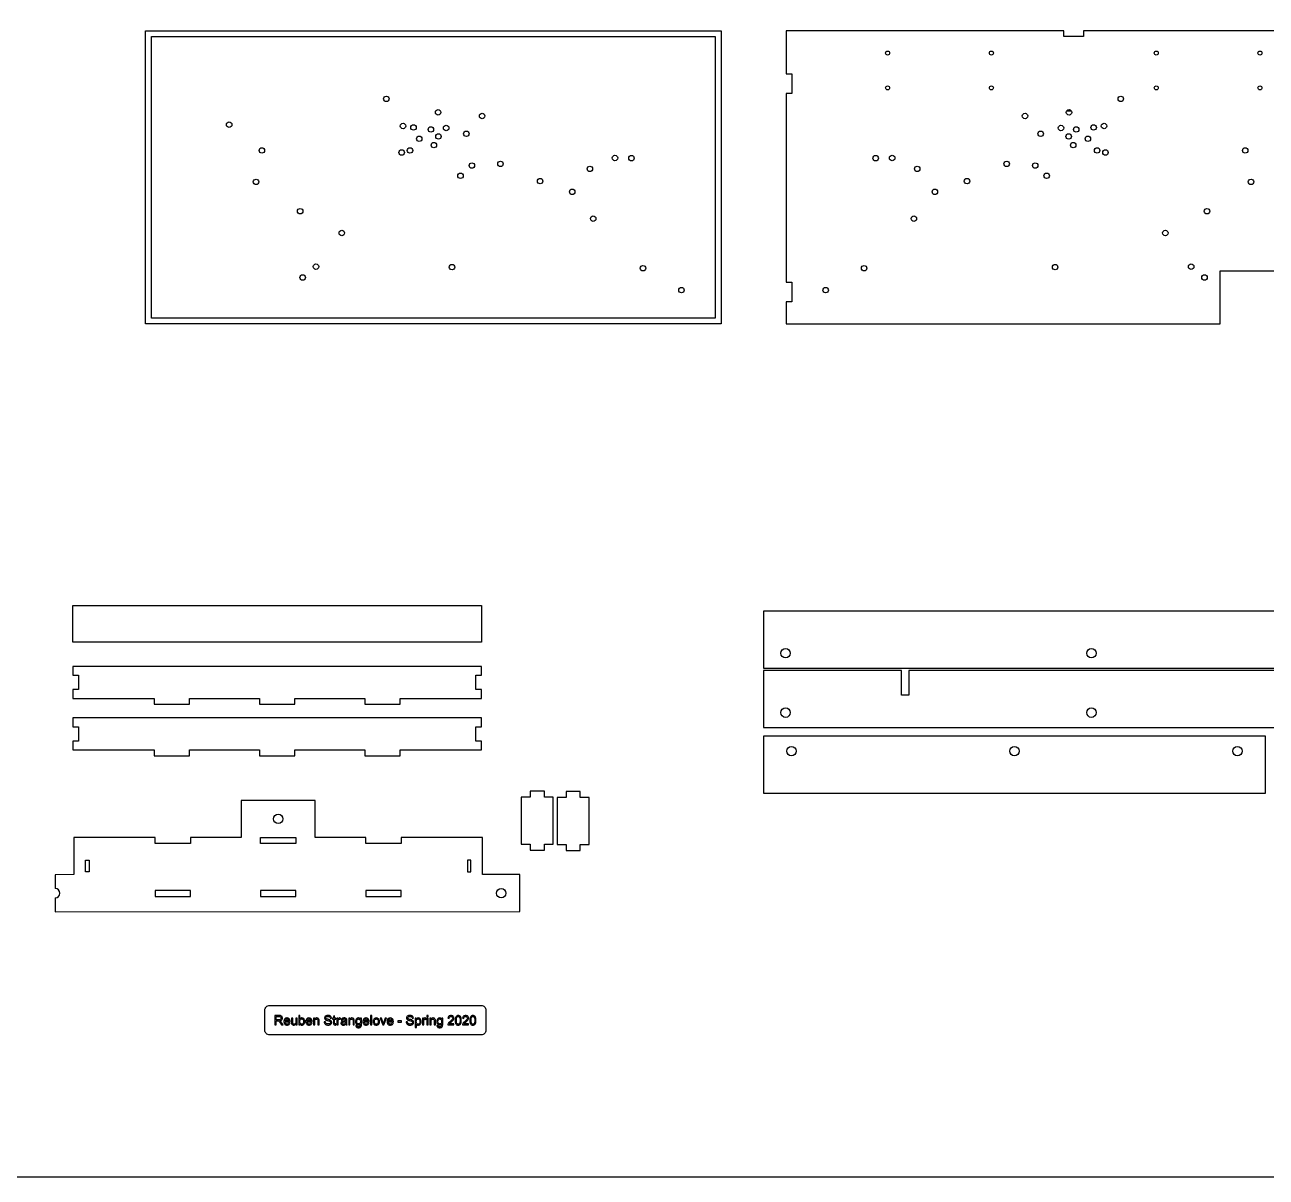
# Model space of a CAD drawing. Header units: inches. Extents: x 38644.8 to 38724.9, y 28772.1 to 28819.8.
# Drawn here: x 38672.69 to 38699.03, y 28772.1 to 28796.56 of the extents above; entities that cross this region are included whole.
import ezdxf

# ---------------------------------------------------------------- set-up
doc = ezdxf.new("R2010")
doc.units = ezdxf.units.IN
doc.header["$MEASUREMENT"] = 0
picture_1 = doc.add_image_def('image1.png', size_in_pixel=(1492, 745))

msp = doc.modelspace()

# ---------------------------------------------------------------- linework, layer by layer
at = {"color": 6, "linetype": 'ByBlock'}
for points in [[(38644.771, 28814.258), (38724.938, 28814.258), (38724.938, 28772.101), (38644.771, 28772.101)], [(38675.374, 28796.309), (38687.337, 28796.309), (38687.337, 28790.336), (38675.374, 28790.336)]]:
    msp.add_lwpolyline(points, close=True, dxfattribs=at)
at = {"color": 4, "linetype": 'ByBlock'}
msp.add_lwpolyline([(38687.462, 28790.211), (38675.249, 28790.211), (38675.249, 28796.434), (38687.462, 28796.434)], close=True, dxfattribs=at)
at = {"color": 4}
msp.add_lwpolyline([(38675.249, 28796.434), (38687.462, 28796.434), (38687.462, 28790.211), (38675.249, 28790.211)], close=True, dxfattribs=at)
msp.add_lwpolyline([(38701.054, 28791.336), (38701.054, 28795.104), (38700.929, 28795.104), (38700.929, 28795.522), (38701.054, 28795.522), (38701.054, 28796.434), (38695.156, 28796.434), (38695.156, 28796.309), (38694.738, 28796.309), (38694.738, 28796.434), (38688.841, 28796.434), (38688.841, 28795.522), (38688.966, 28795.522), (38688.966, 28795.104), (38688.841, 28795.104), (38688.841, 28791.097), (38688.966, 28791.097), (38688.966, 28790.68), (38688.841, 28790.68), (38688.841, 28790.211), (38698.054, 28790.211), (38698.054, 28791.336), (38701.054, 28791.336)], dxfattribs=at)
at = {"color": 1}
for points in [[(38694.797, 28794.734), (38694.893, 28794.734)], [(38673.334, 28778.027), (38673.334, 28777.733), (38683.19, 28777.737), (38683.19, 28778.524), (38682.403, 28778.524), (38682.403, 28779.311), (38680.676, 28779.311), (38680.676, 28779.186), (38679.926, 28779.186), (38679.926, 28779.311), (38678.852, 28779.311), (38678.852, 28780.098), (38677.278, 28780.098), (38677.278, 28779.311), (38676.204, 28779.311), (38676.204, 28779.186), (38675.454, 28779.186), (38675.454, 28779.311), (38673.727, 28779.311), (38673.727, 28778.524), (38673.334, 28778.52), (38673.334, 28778.227)]]:
    msp.add_lwpolyline(points, dxfattribs=at)
for points in [[(38673.705, 28784.235), (38682.381, 28784.235), (38682.381, 28783.458), (38673.705, 28783.458)], [(38688.363, 28784.116), (38688.363, 28782.904), (38711.738, 28782.904), (38711.738, 28784.116)], [(38691.448, 28782.854), (38691.448, 28782.334), (38691.288, 28782.334), (38691.288, 28782.854), (38688.363, 28782.854), (38688.363, 28781.642), (38711.738, 28781.642), (38711.738, 28782.854)], [(38688.363, 28781.463), (38688.363, 28780.251), (38699.013, 28780.251), (38699.013, 28781.463)], [(38678.44, 28779.311), (38678.44, 28779.186), (38677.69, 28779.186), (38677.69, 28779.311)]]:
    msp.add_lwpolyline(points, close=True, dxfattribs=at)
at = {"color": 1, "linetype": 'ByBlock'}
for points in [[(38673.705, 28782.753), (38673.83, 28782.753), (38673.83, 28782.453), (38673.705, 28782.453), (38673.705, 28782.264), (38675.432, 28782.264), (38675.432, 28782.139), (38676.182, 28782.139), (38676.182, 28782.264), (38677.668, 28782.264), (38677.668, 28782.139), (38678.418, 28782.139), (38678.418, 28782.264), (38679.904, 28782.264), (38679.904, 28782.139), (38680.654, 28782.139), (38680.654, 28782.264), (38682.381, 28782.264), (38682.381, 28782.453), (38682.256, 28782.453), (38682.256, 28782.753), (38682.381, 28782.753), (38682.381, 28782.941), (38673.705, 28782.941)], [(38673.705, 28781.658), (38673.83, 28781.658), (38673.83, 28781.358), (38673.705, 28781.358), (38673.705, 28781.17), (38675.432, 28781.17), (38675.432, 28781.045), (38676.182, 28781.045), (38676.182, 28781.17), (38677.668, 28781.17), (38677.668, 28781.045), (38678.418, 28781.045), (38678.418, 28781.17), (38679.904, 28781.17), (38679.904, 28781.045), (38680.654, 28781.045), (38680.654, 28781.17), (38682.381, 28781.17), (38682.381, 28781.358), (38682.256, 28781.358), (38682.256, 28781.658), (38682.381, 28781.658), (38682.381, 28781.847), (38673.705, 28781.847)], [(38683.412, 28779.166), (38683.412, 28779.041), (38683.712, 28779.041), (38683.712, 28779.166), (38683.9, 28779.166), (38683.9, 28780.166), (38683.712, 28780.166), (38683.712, 28780.291), (38683.412, 28780.291), (38683.412, 28780.166), (38683.223, 28780.166), (38683.223, 28779.166)], [(38684.174, 28779.159), (38684.174, 28779.034), (38684.474, 28779.034), (38684.474, 28779.159), (38684.662, 28779.159), (38684.662, 28780.159), (38684.474, 28780.159), (38684.474, 28780.284), (38684.174, 28780.284), (38684.174, 28780.159), (38683.985, 28780.159), (38683.985, 28779.159)], [(38674.052, 28778.581), (38673.977, 28778.581), (38673.977, 28778.831), (38674.052, 28778.831)], [(38682.078, 28778.581), (38682.153, 28778.581), (38682.153, 28778.831), (38682.078, 28778.831)], [(38675.454, 28778.061), (38676.204, 28778.061), (38676.204, 28778.186), (38675.454, 28778.186)], [(38677.69, 28778.061), (38678.44, 28778.061), (38678.44, 28778.186), (38677.69, 28778.186)], [(38679.926, 28778.061), (38680.676, 28778.061), (38680.676, 28778.186), (38679.926, 28778.186)]]:
    msp.add_lwpolyline(points, close=True, dxfattribs=at)
at = {"color": 1}
msp.add_lwpolyline([(38677.882, 28775.744), (38682.374, 28775.744, -0.414214), (38682.474, 28775.644), (38682.474, 28775.219, -0.414214), (38682.374, 28775.119), (38677.882, 28775.119, -0.414214), (38677.782, 28775.219), (38677.782, 28775.644, -0.414214)], format="xyb", close=True, dxfattribs=at)
at = {"color": 2, "linetype": 'ByBlock', "flags": 128}
for points in [[(38678.11, 28775.416), (38678.097, 28775.422), (38678.11, 28775.426), (38678.122, 28775.429), (38678.132, 28775.435), (38678.141, 28775.441), (38678.142, 28775.443), (38678.149, 28775.454), (38678.153, 28775.464), (38678.155, 28775.477), (38678.153, 28775.485), (38678.152, 28775.495), (38678.146, 28775.508), (38678.144, 28775.511), (38678.135, 28775.52), (38678.124, 28775.527), (38678.122, 28775.528), (38678.111, 28775.53), (38678.099, 28775.531), (38678.083, 28775.531), (38677.995, 28775.531), (38677.995, 28775.332), (38678.021, 28775.332), (38678.021, 28775.421), (38678.052, 28775.421), (38678.054, 28775.421), (38678.066, 28775.419), (38678.079, 28775.415), (38678.082, 28775.412), (38678.091, 28775.401), (38678.096, 28775.396), (38678.102, 28775.385), (38678.111, 28775.373), (38678.138, 28775.332), (38678.17, 28775.332), (38678.136, 28775.387), (38678.13, 28775.395), (38678.122, 28775.404), (38678.115, 28775.413)], [(38678.628, 28775.412), (38678.627, 28775.424), (38678.625, 28775.437), (38678.624, 28775.437), (38678.619, 28775.449), (38678.613, 28775.46), (38678.604, 28775.468), (38678.593, 28775.475), (38678.58, 28775.478), (38678.568, 28775.48), (38678.559, 28775.48), (38678.548, 28775.475), (38678.537, 28775.469), (38678.527, 28775.46), (38678.527, 28775.531), (38678.503, 28775.531), (38678.503, 28775.332), (38678.526, 28775.332), (38678.526, 28775.349), (38678.534, 28775.342), (38678.543, 28775.334), (38678.554, 28775.329), (38678.566, 28775.328), (38678.568, 28775.328), (38678.579, 28775.329), (38678.591, 28775.334), (38678.6, 28775.34), (38678.611, 28775.349), (38678.618, 28775.357), (38678.622, 28775.368), (38678.625, 28775.379), (38678.628, 28775.391), (38678.628, 28775.407)], [(38679.2, 28775.393), (38679.198, 28775.405), (38679.192, 28775.416), (38679.187, 28775.422), (38679.178, 28775.43), (38679.167, 28775.437), (38679.162, 28775.44), (38679.152, 28775.443), (38679.139, 28775.446), (38679.122, 28775.45), (38679.116, 28775.452), (38679.1, 28775.455), (38679.09, 28775.46), (38679.082, 28775.464), (38679.077, 28775.471), (38679.074, 28775.482), (38679.077, 28775.494), (38679.085, 28775.503), (38679.094, 28775.508), (38679.105, 28775.511), (38679.121, 28775.513), (38679.135, 28775.511), (38679.145, 28775.508), (38679.155, 28775.502), (38679.161, 28775.497), (38679.166, 28775.486), (38679.169, 28775.474), (38679.195, 28775.475), (38679.194, 28775.485), (38679.19, 28775.495), (38679.184, 28775.506), (38679.18, 28775.514), (38679.17, 28775.522), (38679.159, 28775.528), (38679.156, 28775.53), (38679.145, 28775.533), (38679.133, 28775.534), (38679.119, 28775.536), (38679.107, 28775.534), (38679.094, 28775.533), (38679.083, 28775.528), (38679.075, 28775.525), (38679.065, 28775.517), (38679.057, 28775.508), (38679.055, 28775.505), (38679.051, 28775.492), (38679.049, 28775.48), (38679.049, 28775.478), (38679.051, 28775.466), (38679.055, 28775.455), (38679.058, 28775.452), (38679.066, 28775.444), (38679.077, 28775.437), (38679.079, 28775.437), (38679.088, 28775.432), (38679.1, 28775.429), (38679.116, 28775.424), (38679.131, 28775.421), (38679.144, 28775.416), (38679.152, 28775.415), (38679.161, 28775.41), (38679.17, 28775.402), (38679.172, 28775.398), (38679.175, 28775.387), (38679.175, 28775.381), (38679.169, 28775.37), (38679.164, 28775.364), (38679.152, 28775.357), (38679.15, 28775.356), (38679.139, 28775.353), (38679.125, 28775.353), (38679.119, 28775.353), (38679.107, 28775.354), (38679.094, 28775.359), (38679.083, 28775.365), (38679.074, 28775.374), (38679.069, 28775.385), (38679.066, 28775.398), (38679.041, 28775.396), (38679.043, 28775.382), (38679.046, 28775.371), (38679.052, 28775.36), (38679.06, 28775.349), (38679.069, 28775.342), (38679.082, 28775.335), (38679.088, 28775.334), (38679.1, 28775.331), (38679.113, 28775.329), (38679.127, 28775.328), (38679.128, 28775.328), (38679.142, 28775.329), (38679.153, 28775.332), (38679.166, 28775.335), (38679.173, 28775.342), (38679.184, 28775.349), (38679.192, 28775.359), (38679.195, 28775.364), (38679.2, 28775.376), (38679.201, 28775.388)], [(38680.049, 28775.531), (38680.026, 28775.531), (38680.026, 28775.332), (38680.049, 28775.332)], [(38680.939, 28775.393), (38680.936, 28775.405), (38680.931, 28775.416), (38680.927, 28775.422), (38680.917, 28775.43), (38680.905, 28775.437), (38680.9, 28775.439), (38680.89, 28775.441), (38680.878, 28775.445), (38680.861, 28775.449), (38680.854, 28775.451), (38680.839, 28775.455), (38680.828, 28775.459), (38680.821, 28775.464), (38680.816, 28775.47), (38680.813, 28775.482), (38680.816, 28775.493), (38680.824, 28775.503), (38680.833, 28775.507), (38680.845, 28775.511), (38680.859, 28775.512), (38680.873, 28775.511), (38680.885, 28775.507), (38680.894, 28775.502), (38680.899, 28775.496), (38680.905, 28775.486), (38680.908, 28775.473), (38680.933, 28775.475), (38680.932, 28775.483), (38680.929, 28775.495), (38680.924, 28775.507), (38680.918, 28775.514), (38680.909, 28775.522), (38680.897, 28775.527), (38680.895, 28775.528), (38680.885, 28775.532), (38680.872, 28775.534), (38680.858, 28775.535), (38680.845, 28775.534), (38680.833, 28775.531), (38680.821, 28775.528), (38680.814, 28775.524), (38680.804, 28775.518), (38680.797, 28775.508), (38680.794, 28775.504), (38680.789, 28775.492), (38680.788, 28775.48), (38680.788, 28775.479), (38680.79, 28775.466), (38680.795, 28775.455), (38680.797, 28775.452), (38680.805, 28775.443), (38680.816, 28775.436), (38680.817, 28775.436), (38680.827, 28775.432), (38680.84, 28775.428), (38680.855, 28775.424), (38680.87, 28775.42), (38680.883, 28775.416), (38680.89, 28775.414), (38680.9, 28775.409), (38680.908, 28775.402), (38680.911, 28775.398), (38680.914, 28775.386), (38680.913, 28775.38), (38680.908, 28775.368), (38680.902, 28775.362), (38680.891, 28775.356), (38680.889, 28775.355), (38680.878, 28775.353), (38680.864, 28775.352), (38680.857, 28775.352), (38680.845, 28775.354), (38680.834, 28775.357), (38680.833, 28775.357), (38680.821, 28775.364), (38680.813, 28775.373), (38680.813, 28775.374), (38680.808, 28775.385), (38680.805, 28775.398), (38680.78, 28775.396), (38680.782, 28775.382), (38680.785, 28775.37), (38680.791, 28775.359), (38680.792, 28775.359), (38680.8, 28775.35), (38680.808, 28775.342), (38680.82, 28775.336), (38680.827, 28775.333), (38680.839, 28775.33), (38680.851, 28775.328), (38680.865, 28775.328), (38680.867, 28775.328), (38680.881, 28775.329), (38680.892, 28775.331), (38680.904, 28775.336), (38680.913, 28775.341), (38680.923, 28775.349), (38680.93, 28775.357), (38680.933, 28775.363), (38680.938, 28775.375), (38680.939, 28775.388)], [(38681.246, 28775.531), (38681.22, 28775.531), (38681.22, 28775.503), (38681.246, 28775.503)], [(38681.793, 28775.483), (38681.79, 28775.496), (38681.785, 28775.507), (38681.776, 28775.517), (38681.767, 28775.524), (38681.756, 28775.528), (38681.745, 28775.531), (38681.731, 28775.532), (38681.718, 28775.531), (38681.706, 28775.528), (38681.695, 28775.524), (38681.685, 28775.518), (38681.678, 28775.51), (38681.672, 28775.5), (38681.669, 28775.488), (38681.666, 28775.475), (38681.691, 28775.472), (38681.692, 28775.48), (38681.695, 28775.491), (38681.702, 28775.501), (38681.707, 28775.505), (38681.717, 28775.51), (38681.73, 28775.512), (38681.736, 28775.512), (38681.748, 28775.509), (38681.757, 28775.502), (38681.759, 28775.5), (38681.766, 28775.489), (38681.768, 28775.478), (38681.767, 28775.471), (38681.763, 28775.46), (38681.756, 28775.447), (38681.752, 28775.442), (38681.745, 28775.435), (38681.736, 28775.426), (38681.725, 28775.416), (38681.712, 28775.405), (38681.707, 28775.4), (38681.696, 28775.392), (38681.687, 28775.383), (38681.68, 28775.375), (38681.676, 28775.37), (38681.67, 28775.359), (38681.664, 28775.349), (38681.663, 28775.344), (38681.661, 28775.331), (38681.794, 28775.331), (38681.794, 28775.355), (38681.695, 28775.355), (38681.698, 28775.358), (38681.706, 28775.368), (38681.712, 28775.374), (38681.721, 28775.382), (38681.734, 28775.394), (38681.735, 28775.394), (38681.747, 28775.404), (38681.757, 28775.413), (38681.765, 28775.422), (38681.772, 28775.429), (38681.775, 28775.432), (38681.783, 28775.442), (38681.789, 28775.453), (38681.792, 28775.464), (38681.794, 28775.477)], [(38681.95, 28775.441), (38681.949, 28775.455), (38681.948, 28775.467), (38681.946, 28775.478), (38681.944, 28775.484), (38681.939, 28775.496), (38681.933, 28775.507), (38681.932, 28775.509), (38681.923, 28775.519), (38681.914, 28775.525), (38681.91, 28775.527), (38681.898, 28775.531), (38681.885, 28775.532), (38681.883, 28775.532), (38681.871, 28775.53), (38681.859, 28775.526), (38681.849, 28775.521), (38681.847, 28775.519), (38681.838, 28775.51), (38681.833, 28775.5), (38681.827, 28775.487), (38681.826, 28775.482), (38681.823, 28775.471), (38681.821, 28775.458), (38681.82, 28775.444), (38681.82, 28775.43), (38681.82, 28775.417), (38681.821, 28775.402), (38681.823, 28775.389), (38681.826, 28775.377), (38681.83, 28775.366), (38681.835, 28775.356), (38681.839, 28775.349), (38681.841, 28775.347), (38681.85, 28775.338), (38681.86, 28775.332), (38681.872, 28775.329), (38681.885, 28775.328), (38681.886, 28775.328), (38681.9, 28775.329), (38681.912, 28775.333), (38681.921, 28775.34), (38681.923, 28775.341), (38681.931, 28775.35), (38681.938, 28775.36), (38681.943, 28775.373), (38681.945, 28775.378), (38681.947, 28775.389), (38681.949, 28775.401), (38681.95, 28775.415), (38681.95, 28775.43)], [(38682.103, 28775.483), (38682.1, 28775.496), (38682.095, 28775.507), (38682.087, 28775.517), (38682.078, 28775.524), (38682.067, 28775.528), (38682.055, 28775.531), (38682.042, 28775.532), (38682.029, 28775.531), (38682.016, 28775.528), (38682.005, 28775.524), (38681.996, 28775.518), (38681.989, 28775.51), (38681.983, 28775.5), (38681.979, 28775.488), (38681.976, 28775.475), (38682.001, 28775.472), (38682.002, 28775.48), (38682.006, 28775.491), (38682.012, 28775.501), (38682.017, 28775.505), (38682.028, 28775.51), (38682.041, 28775.512), (38682.046, 28775.512), (38682.058, 28775.509), (38682.068, 28775.502), (38682.07, 28775.5), (38682.077, 28775.489), (38682.079, 28775.478), (38682.078, 28775.471), (38682.075, 28775.46), (38682.067, 28775.447), (38682.063, 28775.442), (38682.055, 28775.435), (38682.046, 28775.426), (38682.036, 28775.416), (38682.023, 28775.405), (38682.017, 28775.4), (38682.007, 28775.392), (38681.999, 28775.383), (38681.991, 28775.375), (38681.987, 28775.37), (38681.98, 28775.359), (38681.975, 28775.349), (38681.973, 28775.344), (38681.972, 28775.331), (38682.104, 28775.331), (38682.104, 28775.355), (38682.006, 28775.355), (38682.008, 28775.358), (38682.016, 28775.368), (38682.022, 28775.374), (38682.032, 28775.382), (38682.044, 28775.394), (38682.045, 28775.394), (38682.057, 28775.404), (38682.068, 28775.413), (38682.076, 28775.422), (38682.082, 28775.429), (38682.085, 28775.432), (38682.093, 28775.442), (38682.099, 28775.453), (38682.102, 28775.464), (38682.104, 28775.477)], [(38682.26, 28775.441), (38682.26, 28775.455), (38682.258, 28775.467), (38682.256, 28775.478), (38682.254, 28775.484), (38682.249, 28775.496), (38682.244, 28775.507), (38682.243, 28775.509), (38682.234, 28775.519), (38682.224, 28775.525), (38682.22, 28775.527), (38682.208, 28775.531), (38682.196, 28775.532), (38682.194, 28775.532), (38682.181, 28775.53), (38682.169, 28775.526), (38682.16, 28775.521), (38682.158, 28775.519), (38682.15, 28775.51), (38682.143, 28775.5), (38682.138, 28775.487), (38682.136, 28775.482), (38682.133, 28775.471), (38682.132, 28775.458), (38682.13, 28775.444), (38682.13, 28775.43), (38682.13, 28775.417), (38682.131, 28775.402), (38682.134, 28775.389), (38682.136, 28775.377), (38682.14, 28775.366), (38682.145, 28775.356), (38682.15, 28775.349), (38682.152, 28775.347), (38682.161, 28775.338), (38682.171, 28775.332), (38682.182, 28775.329), (38682.196, 28775.328), (38682.198, 28775.328), (38682.21, 28775.329), (38682.222, 28775.333), (38682.232, 28775.34), (38682.234, 28775.341), (38682.242, 28775.35), (38682.249, 28775.36), (38682.253, 28775.373), (38682.255, 28775.378), (38682.257, 28775.389), (38682.259, 28775.401), (38682.26, 28775.415), (38682.261, 28775.43)], [(38678.127, 28775.471), (38678.122, 28775.46), (38678.118, 28775.454), (38678.107, 28775.447), (38678.104, 28775.446), (38678.093, 28775.444), (38678.077, 28775.444), (38678.021, 28775.444), (38678.021, 28775.509), (38678.085, 28775.509), (38678.096, 28775.509), (38678.108, 28775.506), (38678.118, 28775.5), (38678.125, 28775.489), (38678.127, 28775.477)], [(38678.318, 28775.416), (38678.315, 28775.429), (38678.312, 28775.441), (38678.307, 28775.452), (38678.299, 28775.46), (38678.298, 28775.463), (38678.288, 28775.471), (38678.278, 28775.475), (38678.265, 28775.478), (38678.253, 28775.48), (38678.247, 28775.48), (38678.234, 28775.478), (38678.223, 28775.474), (38678.212, 28775.468), (38678.203, 28775.46), (38678.197, 28775.452), (38678.192, 28775.441), (38678.188, 28775.43), (38678.186, 28775.418), (38678.184, 28775.402), (38678.184, 28775.391), (38678.188, 28775.379), (38678.191, 28775.367), (38678.197, 28775.357), (38678.203, 28775.348), (38678.208, 28775.343), (38678.217, 28775.337), (38678.228, 28775.332), (38678.24, 28775.329), (38678.254, 28775.328), (38678.26, 28775.329), (38678.274, 28775.331), (38678.285, 28775.334), (38678.295, 28775.34), (38678.298, 28775.343), (38678.307, 28775.353), (38678.313, 28775.364), (38678.318, 28775.376), (38678.292, 28775.379), (38678.292, 28775.376), (38678.285, 28775.364), (38678.278, 28775.356), (38678.267, 28775.351), (38678.254, 28775.348), (38678.245, 28775.349), (38678.233, 28775.354), (38678.223, 28775.362), (38678.222, 28775.364), (38678.215, 28775.373), (38678.212, 28775.384), (38678.209, 28775.398), (38678.318, 28775.398), (38678.318, 28775.404)], [(38678.29, 28775.432), (38678.292, 28775.418), (38678.211, 28775.418), (38678.212, 28775.427), (38678.217, 28775.44), (38678.225, 28775.449), (38678.229, 28775.452), (38678.24, 28775.458), (38678.253, 28775.46), (38678.264, 28775.458), (38678.274, 28775.454), (38678.282, 28775.446), (38678.285, 28775.443)], [(38678.465, 28775.477), (38678.441, 28775.477), (38678.441, 28775.399), (38678.441, 28775.395), (38678.439, 28775.381), (38678.436, 28775.371), (38678.433, 28775.364), (38678.423, 28775.356), (38678.414, 28775.351), (38678.402, 28775.349), (38678.394, 28775.351), (38678.383, 28775.356), (38678.378, 28775.359), (38678.374, 28775.37), (38678.374, 28775.371), (38678.372, 28775.381), (38678.372, 28775.396), (38678.372, 28775.477), (38678.347, 28775.477), (38678.347, 28775.387), (38678.347, 28775.374), (38678.349, 28775.364), (38678.35, 28775.357), (38678.357, 28775.346), (38678.361, 28775.34), (38678.374, 28775.334), (38678.385, 28775.329), (38678.397, 28775.328), (38678.403, 28775.329), (38678.414, 28775.331), (38678.425, 28775.335), (38678.434, 28775.343), (38678.444, 28775.353), (38678.444, 28775.332), (38678.465, 28775.332)], [(38678.604, 28775.396), (38678.602, 28775.382), (38678.597, 28775.371), (38678.593, 28775.362), (38678.587, 28775.357), (38678.576, 28775.351), (38678.565, 28775.348), (38678.562, 28775.348), (38678.551, 28775.351), (38678.542, 28775.357), (38678.534, 28775.368), (38678.532, 28775.368), (38678.529, 28775.377), (38678.526, 28775.39), (38678.526, 28775.405), (38678.526, 28775.412), (38678.527, 28775.426), (38678.532, 28775.437), (38678.538, 28775.446), (38678.543, 28775.452), (38678.554, 28775.458), (38678.565, 28775.46), (38678.573, 28775.46), (38678.583, 28775.455), (38678.593, 28775.446), (38678.596, 28775.441), (38678.6, 28775.432), (38678.604, 28775.419), (38678.604, 28775.404)], [(38678.784, 28775.416), (38678.782, 28775.429), (38678.777, 28775.441), (38678.773, 28775.452), (38678.767, 28775.46), (38678.763, 28775.463), (38678.754, 28775.471), (38678.743, 28775.475), (38678.731, 28775.478), (38678.718, 28775.48), (38678.714, 28775.48), (38678.7, 28775.478), (38678.689, 28775.474), (38678.678, 28775.468), (38678.669, 28775.46), (38678.663, 28775.452), (38678.658, 28775.441), (38678.653, 28775.43), (38678.652, 28775.418), (38678.65, 28775.402), (38678.652, 28775.391), (38678.653, 28775.379), (38678.656, 28775.367), (38678.663, 28775.357), (38678.669, 28775.348), (38678.673, 28775.343), (38678.683, 28775.337), (38678.694, 28775.332), (38678.706, 28775.329), (38678.72, 28775.328), (38678.726, 28775.329), (38678.74, 28775.331), (38678.751, 28775.334), (38678.762, 28775.34), (38678.765, 28775.343), (38678.773, 28775.353), (38678.779, 28775.364), (38678.784, 28775.376), (38678.757, 28775.379), (38678.757, 28775.376), (38678.751, 28775.364), (38678.743, 28775.356), (38678.732, 28775.351), (38678.72, 28775.348), (38678.711, 28775.349), (38678.7, 28775.354), (38678.689, 28775.362), (38678.687, 28775.364), (38678.683, 28775.373), (38678.678, 28775.384), (38678.677, 28775.398), (38678.784, 28775.398), (38678.784, 28775.404)], [(38678.756, 28775.432), (38678.759, 28775.418), (38678.678, 28775.418), (38678.678, 28775.427), (38678.683, 28775.44), (38678.69, 28775.449), (38678.695, 28775.452), (38678.706, 28775.458), (38678.718, 28775.46), (38678.729, 28775.458), (38678.74, 28775.454), (38678.75, 28775.446), (38678.751, 28775.443)], [(38678.931, 28775.435), (38678.931, 28775.444), (38678.928, 28775.452), (38678.923, 28775.463), (38678.917, 28775.469), (38678.906, 28775.475), (38678.895, 28775.478), (38678.883, 28775.48), (38678.877, 28775.48), (38678.864, 28775.477), (38678.853, 28775.472), (38678.844, 28775.466), (38678.836, 28775.457), (38678.836, 28775.477), (38678.815, 28775.477), (38678.815, 28775.332), (38678.84, 28775.332), (38678.84, 28775.412), (38678.84, 28775.416), (38678.841, 28775.43), (38678.844, 28775.441), (38678.85, 28775.449), (38678.853, 28775.452), (38678.864, 28775.457), (38678.877, 28775.458), (38678.883, 28775.458), (38678.894, 28775.454), (38678.897, 28775.452), (38678.905, 28775.443), (38678.906, 28775.435), (38678.908, 28775.419), (38678.908, 28775.332), (38678.933, 28775.332), (38678.933, 28775.421)], [(38679.287, 28775.354), (38679.276, 28775.353), (38679.268, 28775.354), (38679.263, 28775.359), (38679.263, 28775.36), (38679.262, 28775.373), (38679.262, 28775.458), (38679.287, 28775.458), (38679.287, 28775.477), (38679.262, 28775.477), (38679.262, 28775.528), (38679.239, 28775.513), (38679.239, 28775.477), (38679.22, 28775.477), (38679.22, 28775.458), (38679.239, 28775.458), (38679.239, 28775.374), (38679.239, 28775.368), (38679.239, 28775.354), (38679.242, 28775.345), (38679.242, 28775.343), (38679.251, 28775.334), (38679.259, 28775.331), (38679.273, 28775.329), (38679.277, 28775.329), (38679.291, 28775.332)], [(38679.388, 28775.474), (38679.377, 28775.478), (38679.364, 28775.48), (38679.36, 28775.48), (38679.349, 28775.475), (38679.341, 28775.468), (38679.333, 28775.455), (38679.333, 28775.477), (38679.312, 28775.477), (38679.312, 28775.332), (38679.335, 28775.332), (38679.335, 28775.407), (38679.335, 28775.412), (38679.336, 28775.424), (38679.339, 28775.437), (38679.341, 28775.44), (38679.349, 28775.45), (38679.352, 28775.452), (38679.363, 28775.455), (38679.369, 28775.454), (38679.381, 28775.449), (38679.389, 28775.472)], [(38679.523, 28775.349), (38679.523, 28775.351), (38679.523, 28775.36), (38679.521, 28775.374), (38679.521, 28775.393), (38679.521, 28775.426), (38679.521, 28775.438), (38679.52, 28775.447), (38679.518, 28775.454), (38679.513, 28775.464), (38679.507, 28775.469), (38679.496, 28775.475), (38679.492, 28775.477), (38679.479, 28775.48), (38679.465, 28775.48), (38679.456, 28775.48), (38679.444, 28775.478), (38679.433, 28775.475), (38679.431, 28775.474), (38679.42, 28775.469), (38679.411, 28775.46), (38679.409, 28775.458), (38679.405, 28775.449), (38679.4, 28775.435), (38679.425, 28775.432), (38679.429, 28775.446), (38679.436, 28775.454), (38679.437, 28775.454), (38679.448, 28775.458), (38679.462, 28775.46), (38679.468, 28775.46), (38679.481, 28775.457), (38679.49, 28775.452), (38679.495, 28775.444), (38679.496, 28775.43), (38679.496, 28775.424), (38679.492, 28775.422), (38679.482, 28775.419), (38679.468, 28775.418), (38679.453, 28775.415), (38679.442, 28775.413), (38679.431, 28775.412), (38679.425, 28775.41), (38679.414, 28775.404), (38679.408, 28775.399), (38679.4, 28775.39), (38679.398, 28775.382), (38679.395, 28775.37), (38679.397, 28775.36), (38679.402, 28775.349), (38679.409, 28775.34), (38679.409, 28775.339), (38679.42, 28775.332), (38679.431, 28775.329), (38679.445, 28775.328), (38679.448, 28775.328), (38679.461, 28775.329), (38679.473, 28775.334), (38679.478, 28775.335), (38679.489, 28775.342), (38679.499, 28775.349), (38679.499, 28775.343), (38679.504, 28775.332), (38679.529, 28775.332), (38679.527, 28775.337)], [(38679.496, 28775.381), (38679.493, 28775.371), (38679.487, 28775.362), (38679.476, 28775.354), (38679.464, 28775.349), (38679.451, 28775.348), (38679.439, 28775.349), (38679.429, 28775.354), (38679.425, 28775.359), (38679.422, 28775.371), (38679.425, 28775.382), (38679.436, 28775.39), (38679.442, 28775.393), (38679.456, 28775.395), (38679.461, 28775.396), (38679.475, 28775.398), (38679.487, 28775.401), (38679.496, 28775.404), (38679.496, 28775.396)], [(38679.676, 28775.435), (38679.676, 28775.444), (38679.673, 28775.452), (38679.669, 28775.463), (38679.662, 28775.469), (38679.652, 28775.475), (38679.641, 28775.478), (38679.628, 28775.48), (38679.622, 28775.48), (38679.61, 28775.477), (38679.599, 28775.472), (38679.589, 28775.466), (38679.582, 28775.457), (38679.582, 28775.477), (38679.56, 28775.477), (38679.56, 28775.332), (38679.585, 28775.332), (38679.585, 28775.412), (38679.585, 28775.416), (38679.586, 28775.43), (38679.589, 28775.441), (38679.596, 28775.449), (38679.599, 28775.452), (38679.61, 28775.457), (38679.622, 28775.458), (38679.628, 28775.458), (38679.639, 28775.454), (38679.642, 28775.452), (38679.65, 28775.443), (38679.652, 28775.435), (38679.653, 28775.419), (38679.653, 28775.332), (38679.678, 28775.332), (38679.678, 28775.421)], [(38679.81, 28775.477), (38679.81, 28775.46), (38679.802, 28775.468), (38679.791, 28775.475), (38679.78, 28775.478), (38679.768, 28775.48), (38679.757, 28775.48), (38679.746, 28775.475), (38679.735, 28775.471), (38679.728, 28775.464), (38679.72, 28775.455), (38679.714, 28775.443), (38679.712, 28775.443), (38679.709, 28775.43), (38679.706, 28775.418), (38679.706, 28775.405), (38679.706, 28775.399), (38679.707, 28775.387), (38679.71, 28775.374), (38679.715, 28775.364), (38679.721, 28775.353), (38679.724, 28775.349), (38679.734, 28775.342), (38679.743, 28775.337), (38679.755, 28775.332), (38679.768, 28775.332), (38679.777, 28775.332), (38679.788, 28775.335), (38679.799, 28775.342), (38679.808, 28775.351), (38679.808, 28775.342), (38679.808, 28775.328), (38679.807, 28775.318), (38679.802, 28775.309), (38679.794, 28775.3), (38679.793, 28775.298), (38679.782, 28775.295), (38679.768, 28775.294), (38679.766, 28775.294), (38679.752, 28775.295), (38679.743, 28775.3), (38679.738, 28775.304), (38679.734, 28775.317), (38679.71, 28775.32), (38679.71, 28775.315), (38679.712, 28775.303), (38679.718, 28775.294), (38679.726, 28775.284), (38679.731, 28775.281), (38679.742, 28775.277), (38679.754, 28775.273), (38679.768, 28775.273), (38679.782, 28775.273), (38679.794, 28775.277), (38679.805, 28775.281), (38679.81, 28775.284), (38679.819, 28775.294), (38679.827, 28775.303), (38679.829, 28775.311), (38679.832, 28775.322), (38679.833, 28775.335), (38679.833, 28775.351), (38679.833, 28775.477)], [(38679.81, 28775.399), (38679.808, 28775.385), (38679.805, 28775.374), (38679.799, 28775.365), (38679.793, 28775.36), (38679.782, 28775.354), (38679.771, 28775.353), (38679.763, 28775.353), (38679.751, 28775.357), (38679.742, 28775.365), (38679.738, 28775.37), (38679.734, 28775.379), (38679.732, 28775.391), (38679.731, 28775.407), (38679.731, 28775.412), (38679.732, 28775.426), (38679.737, 28775.438), (38679.742, 28775.446), (38679.748, 28775.452), (38679.759, 28775.458), (38679.769, 28775.46), (38679.777, 28775.458), (38679.788, 28775.455), (38679.799, 28775.446), (38679.8, 28775.443), (38679.807, 28775.433), (38679.81, 28775.421), (38679.81, 28775.405)], [(38679.995, 28775.416), (38679.993, 28775.429), (38679.99, 28775.441), (38679.984, 28775.452), (38679.977, 28775.46), (38679.974, 28775.463), (38679.965, 28775.471), (38679.954, 28775.475), (38679.943, 28775.478), (38679.929, 28775.48), (38679.925, 28775.48), (38679.912, 28775.478), (38679.9, 28775.474), (38679.891, 28775.468), (38679.881, 28775.46), (38679.875, 28775.452), (38679.869, 28775.441), (38679.866, 28775.43), (38679.863, 28775.418), (38679.863, 28775.402), (38679.863, 28775.391), (38679.864, 28775.379), (38679.869, 28775.367), (38679.874, 28775.357), (38679.881, 28775.348), (38679.884, 28775.343), (38679.895, 28775.337), (38679.906, 28775.332), (38679.917, 28775.329), (38679.931, 28775.328), (38679.939, 28775.329), (38679.951, 28775.331), (38679.962, 28775.334), (38679.973, 28775.34), (38679.976, 28775.343), (38679.984, 28775.353), (38679.99, 28775.364), (38679.995, 28775.376), (38679.97, 28775.379), (38679.968, 28775.376), (38679.962, 28775.364), (38679.954, 28775.356), (38679.943, 28775.351), (38679.931, 28775.348), (38679.922, 28775.349), (38679.911, 28775.354), (38679.901, 28775.362), (38679.9, 28775.364), (38679.894, 28775.373), (38679.889, 28775.384), (38679.887, 28775.398), (38679.996, 28775.398), (38679.996, 28775.404)], [(38679.967, 28775.432), (38679.97, 28775.418), (38679.889, 28775.418), (38679.891, 28775.427), (38679.894, 28775.44), (38679.901, 28775.449), (38679.906, 28775.452), (38679.917, 28775.458), (38679.929, 28775.46), (38679.94, 28775.458), (38679.951, 28775.454), (38679.96, 28775.446), (38679.962, 28775.443)], [(38680.214, 28775.416), (38680.212, 28775.43), (38680.207, 28775.441), (38680.203, 28775.452), (38680.195, 28775.46), (38680.192, 28775.463), (38680.182, 28775.471), (38680.172, 28775.475), (38680.159, 28775.478), (38680.147, 28775.48), (38680.134, 28775.478), (38680.122, 28775.475), (38680.111, 28775.471), (38680.1, 28775.464), (38680.099, 28775.461), (38680.091, 28775.454), (38680.086, 28775.443), (38680.082, 28775.432), (38680.08, 28775.418), (38680.078, 28775.404), (38680.078, 28775.391), (38680.082, 28775.379), (38680.085, 28775.367), (38680.091, 28775.357), (38680.097, 28775.348), (38680.1, 28775.345), (38680.111, 28775.337), (38680.122, 28775.332), (38680.133, 28775.329), (38680.147, 28775.328), (38680.158, 28775.329), (38680.17, 28775.332), (38680.181, 28775.337), (38680.19, 28775.343), (38680.2, 28775.351), (38680.206, 28775.362), (38680.209, 28775.368), (38680.212, 28775.379), (38680.214, 28775.391), (38680.214, 28775.407)], [(38680.189, 28775.396), (38680.187, 28775.382), (38680.182, 28775.371), (38680.176, 28775.362), (38680.17, 28775.356), (38680.159, 28775.351), (38680.147, 28775.348), (38680.136, 28775.349), (38680.125, 28775.354), (38680.116, 28775.362), (38680.113, 28775.367), (38680.108, 28775.377), (38680.105, 28775.39), (38680.103, 28775.404), (38680.105, 28775.413), (38680.106, 28775.426), (38680.109, 28775.437), (38680.116, 28775.446), (38680.123, 28775.452), (38680.134, 28775.458), (38680.147, 28775.46), (38680.156, 28775.458), (38680.167, 28775.454), (38680.176, 28775.446), (38680.179, 28775.441), (38680.186, 28775.432), (38680.189, 28775.419), (38680.189, 28775.405)], [(38680.304, 28775.388), (38680.302, 28775.384), (38680.297, 28775.371), (38680.294, 28775.36), (38680.293, 28775.365), (38680.29, 28775.377), (38680.285, 28775.39), (38680.254, 28775.477), (38680.227, 28775.477), (38680.283, 28775.332), (38680.307, 28775.332), (38680.361, 28775.477), (38680.336, 28775.477)], [(38680.507, 28775.416), (38680.505, 28775.429), (38680.502, 28775.441), (38680.496, 28775.452), (38680.49, 28775.46), (38680.487, 28775.463), (38680.477, 28775.471), (38680.467, 28775.475), (38680.456, 28775.478), (38680.442, 28775.48), (38680.437, 28775.48), (38680.425, 28775.478), (38680.412, 28775.474), (38680.403, 28775.468), (38680.394, 28775.46), (38680.387, 28775.452), (38680.381, 28775.441), (38680.378, 28775.43), (38680.375, 28775.418), (38680.375, 28775.402), (38680.375, 28775.391), (38680.377, 28775.379), (38680.381, 28775.367), (38680.386, 28775.357), (38680.394, 28775.348), (38680.397, 28775.343), (38680.408, 28775.337), (38680.418, 28775.332), (38680.429, 28775.329), (38680.443, 28775.328), (38680.451, 28775.329), (38680.463, 28775.331), (38680.474, 28775.334), (38680.485, 28775.34), (38680.488, 28775.343), (38680.496, 28775.353), (38680.502, 28775.364), (38680.507, 28775.376), (38680.482, 28775.379), (38680.481, 28775.376), (38680.474, 28775.364), (38680.467, 28775.356), (38680.456, 28775.351), (38680.443, 28775.348), (38680.434, 28775.349), (38680.423, 28775.354), (38680.414, 28775.362), (38680.412, 28775.364), (38680.406, 28775.373), (38680.401, 28775.384), (38680.4, 28775.398), (38680.508, 28775.398), (38680.508, 28775.404)], [(38680.479, 28775.432), (38680.482, 28775.418), (38680.401, 28775.418), (38680.403, 28775.427), (38680.408, 28775.44), (38680.414, 28775.449), (38680.418, 28775.452), (38680.429, 28775.458), (38680.442, 28775.46), (38680.453, 28775.458), (38680.463, 28775.454), (38680.473, 28775.446), (38680.474, 28775.443)], [(38680.681, 28775.416), (38680.606, 28775.416), (38680.606, 28775.392), (38680.681, 28775.392)], [(38681.098, 28775.406), (38681.097, 28775.419), (38681.094, 28775.432), (38681.091, 28775.443), (38681.087, 28775.452), (38681.079, 28775.462), (38681.069, 28775.47), (38681.061, 28775.475), (38681.05, 28775.479), (38681.037, 28775.48), (38681.024, 28775.479), (38681.012, 28775.474), (38681.004, 28775.467), (38680.995, 28775.457), (38680.995, 28775.477), (38680.972, 28775.477), (38680.972, 28775.275), (38680.997, 28775.275), (38680.997, 28775.346), (38681.003, 28775.34), (38681.013, 28775.333), (38681.022, 28775.329), (38681.035, 28775.328), (38681.044, 28775.328), (38681.055, 28775.332), (38681.067, 28775.338), (38681.076, 28775.344), (38681.084, 28775.354), (38681.091, 28775.364), (38681.092, 28775.367), (38681.095, 28775.379), (38681.097, 28775.392), (38681.098, 28775.404)], [(38681.073, 28775.396), (38681.071, 28775.382), (38681.067, 28775.371), (38681.061, 28775.362), (38681.055, 28775.356), (38681.045, 28775.35), (38681.033, 28775.348), (38681.026, 28775.349), (38681.015, 28775.353), (38681.006, 28775.361), (38681.003, 28775.365), (38680.999, 28775.376), (38680.996, 28775.388), (38680.995, 28775.402), (38680.995, 28775.412), (38680.997, 28775.425), (38681.001, 28775.437), (38681.007, 28775.445), (38681.012, 28775.452), (38681.023, 28775.458), (38681.035, 28775.46), (38681.041, 28775.46), (38681.052, 28775.455), (38681.061, 28775.446), (38681.065, 28775.442), (38681.069, 28775.432), (38681.072, 28775.42), (38681.073, 28775.405)], [(38681.205, 28775.473), (38681.193, 28775.478), (38681.181, 28775.48), (38681.176, 28775.48), (38681.165, 28775.475), (38681.158, 28775.467), (38681.149, 28775.454), (38681.149, 28775.477), (38681.128, 28775.477), (38681.128, 28775.331), (38681.152, 28775.331), (38681.152, 28775.407), (38681.152, 28775.411), (38681.153, 28775.424), (38681.156, 28775.436), (38681.158, 28775.44), (38681.165, 28775.449), (38681.168, 28775.451), (38681.179, 28775.454), (38681.186, 28775.453), (38681.198, 28775.448), (38681.206, 28775.472)], [(38681.246, 28775.477), (38681.22, 28775.477), (38681.22, 28775.331), (38681.246, 28775.331)], [(38681.4, 28775.434), (38681.399, 28775.444), (38681.397, 28775.451), (38681.391, 28775.462), (38681.386, 28775.468), (38681.375, 28775.475), (38681.364, 28775.479), (38681.351, 28775.48), (38681.345, 28775.48), (38681.333, 28775.477), (38681.322, 28775.473), (38681.313, 28775.465), (38681.305, 28775.455), (38681.305, 28775.477), (38681.283, 28775.477), (38681.283, 28775.331), (38681.307, 28775.331), (38681.307, 28775.41), (38681.307, 28775.415), (38681.309, 28775.43), (38681.313, 28775.441), (38681.319, 28775.448), (38681.322, 28775.451), (38681.334, 28775.456), (38681.345, 28775.458), (38681.351, 28775.458), (38681.363, 28775.454), (38681.366, 28775.452), (38681.373, 28775.441), (38681.375, 28775.434), (38681.376, 28775.419), (38681.376, 28775.331), (38681.4, 28775.331), (38681.4, 28775.42)], [(38681.534, 28775.477), (38681.534, 28775.459), (38681.525, 28775.468), (38681.515, 28775.474), (38681.504, 28775.479), (38681.492, 28775.48), (38681.481, 28775.479), (38681.468, 28775.476), (38681.458, 28775.47), (38681.451, 28775.464), (38681.442, 28775.454), (38681.436, 28775.442), (38681.436, 28775.441), (38681.432, 28775.43), (38681.429, 28775.417), (38681.428, 28775.404), (38681.429, 28775.398), (38681.43, 28775.386), (38681.433, 28775.374), (38681.438, 28775.363), (38681.445, 28775.353), (38681.448, 28775.35), (38681.457, 28775.342), (38681.466, 28775.336), (38681.478, 28775.332), (38681.492, 28775.331), (38681.501, 28775.332), (38681.512, 28775.335), (38681.522, 28775.341), (38681.532, 28775.351), (38681.532, 28775.342), (38681.531, 28775.327), (38681.53, 28775.318), (38681.525, 28775.309), (38681.517, 28775.3), (38681.515, 28775.298), (38681.505, 28775.294), (38681.491, 28775.293), (38681.489, 28775.293), (38681.476, 28775.295), (38681.465, 28775.3), (38681.462, 28775.304), (38681.458, 28775.315), (38681.433, 28775.319), (38681.433, 28775.315), (38681.436, 28775.303), (38681.441, 28775.292), (38681.449, 28775.284), (38681.454, 28775.281), (38681.465, 28775.276), (38681.477, 28775.273), (38681.491, 28775.272), (38681.505, 28775.273), (38681.517, 28775.276), (38681.528, 28775.28), (38681.534, 28775.284), (38681.543, 28775.293), (38681.549, 28775.303), (38681.552, 28775.311), (38681.554, 28775.321), (38681.556, 28775.335), (38681.556, 28775.351), (38681.556, 28775.477)], [(38681.533, 28775.398), (38681.532, 28775.385), (38681.528, 28775.373), (38681.522, 28775.364), (38681.516, 28775.359), (38681.505, 28775.354), (38681.494, 28775.352), (38681.486, 28775.353), (38681.475, 28775.356), (38681.465, 28775.364), (38681.463, 28775.369), (38681.458, 28775.379), (38681.455, 28775.392), (38681.454, 28775.406), (38681.454, 28775.412), (38681.456, 28775.426), (38681.46, 28775.437), (38681.465, 28775.446), (38681.471, 28775.451), (38681.481, 28775.457), (38681.493, 28775.459), (38681.501, 28775.458), (38681.512, 28775.454), (38681.522, 28775.445), (38681.524, 28775.442), (38681.53, 28775.432), (38681.533, 28775.42), (38681.534, 28775.405)], [(38681.924, 28775.424), (38681.924, 28775.407), (38681.922, 28775.393), (38681.92, 28775.381), (38681.918, 28775.371), (38681.914, 28775.364), (38681.907, 28775.356), (38681.896, 28775.35), (38681.885, 28775.348), (38681.876, 28775.35), (38681.866, 28775.355), (38681.857, 28775.364), (38681.855, 28775.366), (38681.851, 28775.375), (38681.848, 28775.385), (38681.846, 28775.398), (38681.845, 28775.413), (38681.845, 28775.43), (38681.845, 28775.44), (38681.846, 28775.455), (38681.847, 28775.469), (38681.85, 28775.481), (38681.853, 28775.49), (38681.858, 28775.497), (38681.863, 28775.503), (38681.873, 28775.51), (38681.884, 28775.512), (38681.894, 28775.511), (38681.905, 28775.505), (38681.914, 28775.495), (38681.915, 28775.493), (38681.919, 28775.485), (38681.921, 28775.475), (38681.923, 28775.462), (38681.924, 28775.447), (38681.925, 28775.43)], [(38682.236, 28775.424), (38682.235, 28775.407), (38682.234, 28775.393), (38682.231, 28775.381), (38682.228, 28775.371), (38682.224, 28775.364), (38682.217, 28775.356), (38682.207, 28775.35), (38682.196, 28775.348), (38682.187, 28775.35), (38682.176, 28775.355), (38682.167, 28775.364), (38682.166, 28775.366), (38682.163, 28775.375), (38682.16, 28775.385), (38682.158, 28775.398), (38682.156, 28775.413), (38682.156, 28775.43), (38682.156, 28775.44), (38682.157, 28775.455), (38682.159, 28775.469), (38682.161, 28775.481), (38682.165, 28775.49), (38682.168, 28775.497), (38682.173, 28775.503), (38682.183, 28775.51), (38682.196, 28775.512), (38682.205, 28775.511), (38682.215, 28775.505), (38682.224, 28775.495), (38682.226, 28775.493), (38682.229, 28775.485), (38682.232, 28775.475), (38682.234, 28775.462), (38682.235, 28775.447), (38682.236, 28775.43)]]:
    msp.add_lwpolyline(points, close=True, dxfattribs=at)
at = {"color": 1}
for centre, radius in [((38690.997, 28795.959), 0.0425), ((38693.197, 28795.959), 0.0425), ((38696.697, 28795.959), 0.0425), ((38698.897, 28795.959), 0.0425), ((38690.997, 28795.221), 0.0425), ((38693.197, 28795.221), 0.0425), ((38696.697, 28795.221), 0.0425), ((38698.897, 28795.221), 0.0425), ((38688.831, 28783.222), 0.1), ((38695.32, 28783.222), 0.1), ((38688.831, 28781.96), 0.1), ((38695.32, 28781.96), 0.1), ((38688.956, 28781.144), 0.1), ((38693.688, 28781.144), 0.1), ((38698.419, 28781.144), 0.1)]:
    msp.add_circle(centre, radius, dxfattribs=at)
at = {"color": 1, "linetype": 'ByBlock'}
for centre, radius in [((38680.36, 28794.986), 0.058), ((38695.943, 28794.986), 0.058), ((38681.458, 28794.701), 0.058), ((38694.845, 28794.701), 0.058), ((38677.024, 28794.44), 0.058), ((38682.391, 28794.624), 0.058), ((38693.912, 28794.624), 0.058), ((38680.714, 28794.411), 0.058), ((38680.936, 28794.381), 0.058), ((38681.304, 28794.339), 0.058), ((38681.465, 28794.19), 0.058), ((38681.629, 28794.37), 0.058), ((38682.058, 28794.247), 0.058), ((38694.245, 28794.247), 0.058), ((38694.674, 28794.37), 0.058), ((38694.838, 28794.19), 0.058), ((38694.999, 28794.339), 0.058), ((38695.367, 28794.381), 0.058), ((38695.589, 28794.411), 0.058), ((38681.058, 28794.141), 0.058), ((38681.368, 28794.005), 0.058), ((38694.935, 28794.005), 0.058), ((38695.245, 28794.141), 0.058), ((38677.719, 28793.892), 0.058), ((38680.685, 28793.849), 0.058), ((38680.861, 28793.892), 0.058), ((38685.21, 28793.733), 0.058), ((38685.56, 28793.729), 0.058), ((38690.743, 28793.729), 0.058), ((38691.093, 28793.733), 0.058), ((38695.442, 28793.892), 0.058), ((38695.618, 28793.849), 0.058), ((38698.584, 28793.892), 0.058), ((38682.174, 28793.572), 0.058), ((38682.78, 28793.607), 0.058), ((38684.679, 28793.501), 0.058), ((38691.624, 28793.501), 0.058), ((38693.523, 28793.607), 0.058), ((38694.129, 28793.572), 0.058), ((38677.595, 28793.225), 0.058), ((38681.933, 28793.355), 0.058), ((38683.622, 28793.241), 0.058), ((38692.681, 28793.241), 0.058), ((38694.37, 28793.355), 0.058), ((38698.708, 28793.225), 0.058), ((38684.304, 28793.014), 0.058), ((38691.999, 28793.014), 0.058), ((38678.531, 28792.603), 0.058), ((38697.772, 28792.603), 0.058), ((38684.75, 28792.445), 0.058), ((38691.553, 28792.445), 0.058), ((38679.413, 28792.141), 0.058), ((38696.89, 28792.141), 0.058), ((38678.866, 28791.427), 0.058), ((38681.753, 28791.416), 0.058), ((38685.805, 28791.393), 0.058), ((38690.498, 28791.393), 0.058), ((38694.55, 28791.416), 0.058), ((38697.437, 28791.427), 0.058), ((38678.583, 28791.196), 0.058), ((38697.72, 28791.196), 0.058), ((38686.622, 28790.928), 0.058), ((38689.681, 28790.928), 0.058), ((38678.065, 28779.705), 0.1), ((38682.797, 28778.127), 0.1)]:
    msp.add_circle(centre, radius, dxfattribs=at)
msp.add_arc((38673.334, 28778.127), 0.1, 270, 90, dxfattribs=at)

# ---------------------------------------------------------------- pictures from other files: only their frames are drawn
at = {"color": 1}
image = msp.add_image(picture_1, insert=(38675.374, 28790.336), size_in_units=(11.964, 5.974), dxfattribs=at)
image.dxf.flags = 7

doc.saveas('drawing.dxf')
